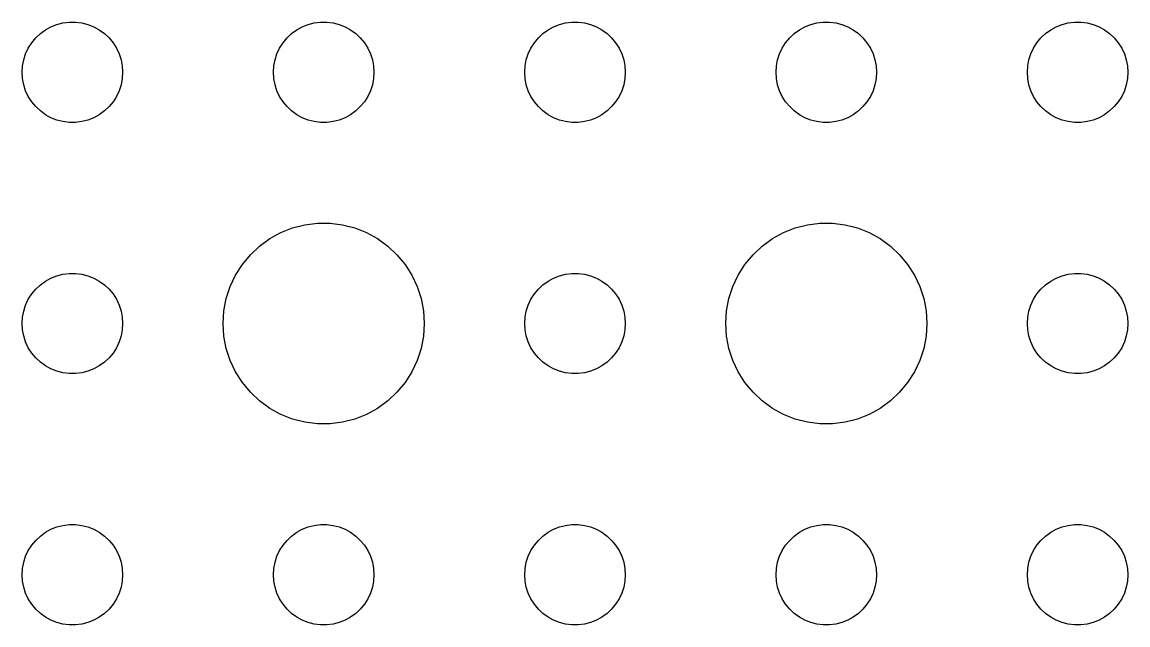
# Model space of a CAD drawing. Header units: metres. Extents: x -157 to 157, y -157 to 157.
# Drawn here: x 66 to 99, y 66 to 84 of the extents above; entities that cross this region are included whole.
import ezdxf

# ---------------------------------------------------------------- set-up
doc = ezdxf.new("R2010")
doc.units = ezdxf.units.M

msp = doc.modelspace()

# ---------------------------------------------------------------- linework, layer by layer
for p, q in [((66.6963, 83.7665), (66.8613, 83.8572)), ((66.8613, 83.8572), (67.0365, 83.9266)), ((67.0365, 83.9266), (67.2189, 83.9734)), ((67.2189, 83.9734), (67.4058, 83.997)), ((67.4058, 83.997), (67.5942, 83.997)), ((67.5942, 83.997), (67.7811, 83.9734)), ((67.7811, 83.9734), (67.9635, 83.9266)), ((67.9635, 83.9266), (68.1387, 83.8572)), ((68.1387, 83.8572), (68.3037, 83.7665)), ((74.1963, 83.7665), (74.3613, 83.8572)), ((74.3613, 83.8572), (74.5365, 83.9266)), ((74.5365, 83.9266), (74.7189, 83.9734)), ((74.7189, 83.9734), (74.9058, 83.997)), ((74.9058, 83.997), (75.0942, 83.997)), ((75.0942, 83.997), (75.2811, 83.9734)), ((75.2811, 83.9734), (75.4635, 83.9266)), ((75.4635, 83.9266), (75.6387, 83.8572)), ((75.6387, 83.8572), (75.8037, 83.7665)), ((81.6963, 83.7665), (81.8613, 83.8572)), ((81.8613, 83.8572), (82.0365, 83.9266)), ((82.0365, 83.9266), (82.2189, 83.9734)), ((82.2189, 83.9734), (82.4058, 83.997)), ((82.4058, 83.997), (82.5942, 83.997)), ((82.5942, 83.997), (82.7811, 83.9734)), ((82.7811, 83.9734), (82.9635, 83.9266)), ((82.9635, 83.9266), (83.1387, 83.8572)), ((83.1387, 83.8572), (83.3037, 83.7665)), ((89.1963, 83.7665), (89.3613, 83.8572)), ((89.3613, 83.8572), (89.5365, 83.9266)), ((89.5365, 83.9266), (89.7189, 83.9734)), ((89.7189, 83.9734), (89.9058, 83.997)), ((89.9058, 83.997), (90.0942, 83.997)), ((90.0942, 83.997), (90.2811, 83.9734)), ((90.2811, 83.9734), (90.4635, 83.9266)), ((90.4635, 83.9266), (90.6387, 83.8572)), ((90.6387, 83.8572), (90.8037, 83.7665)), ((96.6963, 83.7665), (96.8613, 83.8572)), ((96.8613, 83.8572), (97.0365, 83.9266)), ((97.0365, 83.9266), (97.2189, 83.9734)), ((97.2189, 83.9734), (97.4058, 83.997)), ((97.4058, 83.997), (97.5942, 83.997)), ((97.5942, 83.997), (97.7811, 83.9734)), ((97.7811, 83.9734), (97.9635, 83.9266)), ((97.9635, 83.9266), (98.1387, 83.8572)), ((98.1387, 83.8572), (98.3037, 83.7665)), ((66.2865, 83.3817), (66.4065, 83.5268)), ((66.4065, 83.5268), (66.5439, 83.6558)), ((66.5439, 83.6558), (66.6963, 83.7665)), ((68.3037, 83.7665), (68.4561, 83.6558)), ((68.4561, 83.6558), (68.5934, 83.5268)), ((68.5934, 83.5268), (68.7135, 83.3817)), ((73.7865, 83.3817), (73.9065, 83.5268)), ((73.9065, 83.5268), (74.0439, 83.6558)), ((74.0439, 83.6558), (74.1963, 83.7665)), ((75.8037, 83.7665), (75.9561, 83.6558)), ((75.9561, 83.6558), (76.0934, 83.5268)), ((76.0934, 83.5268), (76.2135, 83.3817)), ((81.2865, 83.3817), (81.4065, 83.5268)), ((81.4065, 83.5268), (81.5439, 83.6558)), ((81.5439, 83.6558), (81.6963, 83.7665)), ((83.3037, 83.7665), (83.4561, 83.6558)), ((83.4561, 83.6558), (83.5934, 83.5268)), ((83.5934, 83.5268), (83.7135, 83.3817)), ((88.7865, 83.3817), (88.9065, 83.5268)), ((88.9065, 83.5268), (89.0439, 83.6558)), ((89.0439, 83.6558), (89.1963, 83.7665)), ((90.8037, 83.7665), (90.9561, 83.6558)), ((90.9561, 83.6558), (91.0934, 83.5268)), ((91.0934, 83.5268), (91.2135, 83.3817)), ((96.2865, 83.3817), (96.4065, 83.5268)), ((96.4065, 83.5268), (96.5439, 83.6558)), ((96.5439, 83.6558), (96.6963, 83.7665)), ((98.3037, 83.7665), (98.4561, 83.6558)), ((98.4561, 83.6558), (98.5934, 83.5268)), ((98.5934, 83.5268), (98.7135, 83.3817)), ((66.1053, 83.0522), (66.1855, 83.2226)), ((66.1855, 83.2226), (66.2865, 83.3817)), ((68.7135, 83.3817), (68.8145, 83.2226)), ((68.8145, 83.2226), (68.8947, 83.0522)), ((73.6053, 83.0522), (73.6855, 83.2226)), ((73.6855, 83.2226), (73.7865, 83.3817)), ((76.2135, 83.3817), (76.3145, 83.2226)), ((76.3145, 83.2226), (76.3947, 83.0522)), ((81.1053, 83.0522), (81.1855, 83.2226)), ((81.1855, 83.2226), (81.2865, 83.3817)), ((83.7135, 83.3817), (83.8145, 83.2226)), ((83.8145, 83.2226), (83.8947, 83.0522)), ((88.6053, 83.0522), (88.6855, 83.2226)), ((88.6855, 83.2226), (88.7865, 83.3817)), ((91.2135, 83.3817), (91.3145, 83.2226)), ((91.3145, 83.2226), (91.3947, 83.0522)), ((96.1053, 83.0522), (96.1855, 83.2226)), ((96.1855, 83.2226), (96.2865, 83.3817)), ((98.7135, 83.3817), (98.8145, 83.2226)), ((98.8145, 83.2226), (98.8947, 83.0522)), ((66.0118, 82.688), (66.0471, 82.873)), ((66.0471, 82.873), (66.1053, 83.0522)), ((68.8947, 83.0522), (68.9529, 82.873)), ((68.9529, 82.873), (68.9882, 82.688)), ((73.5118, 82.688), (73.5471, 82.873)), ((73.5471, 82.873), (73.6053, 83.0522)), ((76.3947, 83.0522), (76.4529, 82.873)), ((76.4529, 82.873), (76.4882, 82.688)), ((81.0118, 82.688), (81.0471, 82.873)), ((81.0471, 82.873), (81.1053, 83.0522)), ((83.8947, 83.0522), (83.9529, 82.873)), ((83.9529, 82.873), (83.9882, 82.688)), ((88.5118, 82.688), (88.5471, 82.873)), ((88.5471, 82.873), (88.6053, 83.0522)), ((91.3947, 83.0522), (91.4529, 82.873)), ((91.4529, 82.873), (91.4882, 82.688)), ((96.0118, 82.688), (96.0471, 82.873)), ((96.0471, 82.873), (96.1053, 83.0522)), ((98.8947, 83.0522), (98.9529, 82.873)), ((98.9529, 82.873), (98.9882, 82.688)), ((66, 82.5), (66.0118, 82.688)), ((66.0118, 82.312), (66, 82.5)), ((68.9882, 82.688), (69, 82.5)), ((69, 82.5), (68.9882, 82.312)), ((73.5, 82.5), (73.5118, 82.688)), ((73.5118, 82.312), (73.5, 82.5)), ((76.4882, 82.688), (76.5, 82.5)), ((76.5, 82.5), (76.4882, 82.312)), ((81, 82.5), (81.0118, 82.688)), ((81.0118, 82.312), (81, 82.5)), ((83.9882, 82.688), (84, 82.5)), ((84, 82.5), (83.9882, 82.312)), ((88.5, 82.5), (88.5118, 82.688)), ((88.5118, 82.312), (88.5, 82.5)), ((91.4882, 82.688), (91.5, 82.5)), ((91.5, 82.5), (91.4882, 82.312)), ((96, 82.5), (96.0118, 82.688)), ((96.0118, 82.312), (96, 82.5)), ((98.9882, 82.688), (99, 82.5)), ((99, 82.5), (98.9882, 82.312)), ((66.0471, 82.127), (66.0118, 82.312)), ((68.9882, 82.312), (68.9529, 82.127)), ((73.5471, 82.127), (73.5118, 82.312)), ((76.4882, 82.312), (76.4529, 82.127)), ((81.0471, 82.127), (81.0118, 82.312)), ((83.9882, 82.312), (83.9529, 82.127)), ((88.5471, 82.127), (88.5118, 82.312)), ((91.4882, 82.312), (91.4529, 82.127)), ((96.0471, 82.127), (96.0118, 82.312)), ((98.9882, 82.312), (98.9529, 82.127)), ((66.1053, 81.9478), (66.0471, 82.127)), ((66.1855, 81.7774), (66.1053, 81.9478)), ((68.8947, 81.9478), (68.8145, 81.7774)), ((68.9529, 82.127), (68.8947, 81.9478)), ((73.6053, 81.9478), (73.5471, 82.127)), ((73.6855, 81.7774), (73.6053, 81.9478)), ((76.3947, 81.9478), (76.3145, 81.7774)), ((76.4529, 82.127), (76.3947, 81.9478)), ((81.1053, 81.9478), (81.0471, 82.127)), ((81.1855, 81.7774), (81.1053, 81.9478)), ((83.8947, 81.9478), (83.8145, 81.7774)), ((83.9529, 82.127), (83.8947, 81.9478)), ((88.6053, 81.9478), (88.5471, 82.127)), ((88.6855, 81.7774), (88.6053, 81.9478)), ((91.3947, 81.9478), (91.3145, 81.7774)), ((91.4529, 82.127), (91.3947, 81.9478)), ((96.1053, 81.9478), (96.0471, 82.127)), ((96.1855, 81.7774), (96.1053, 81.9478)), ((98.8947, 81.9478), (98.8145, 81.7774)), ((98.9529, 82.127), (98.8947, 81.9478)), ((66.2865, 81.6183), (66.1855, 81.7774)), ((66.4065, 81.4732), (66.2865, 81.6183)), ((68.7135, 81.6183), (68.5934, 81.4732)), ((68.8145, 81.7774), (68.7135, 81.6183)), ((73.7865, 81.6183), (73.6855, 81.7774)), ((73.9065, 81.4732), (73.7865, 81.6183)), ((76.2135, 81.6183), (76.0934, 81.4732)), ((76.3145, 81.7774), (76.2135, 81.6183)), ((81.2865, 81.6183), (81.1855, 81.7774)), ((81.4065, 81.4732), (81.2865, 81.6183)), ((83.7135, 81.6183), (83.5934, 81.4732)), ((83.8145, 81.7774), (83.7135, 81.6183)), ((88.7865, 81.6183), (88.6855, 81.7774)), ((88.9065, 81.4732), (88.7865, 81.6183)), ((91.2135, 81.6183), (91.0934, 81.4732)), ((91.3145, 81.7774), (91.2135, 81.6183)), ((96.2865, 81.6183), (96.1855, 81.7774)), ((96.4065, 81.4732), (96.2865, 81.6183)), ((98.7135, 81.6183), (98.5934, 81.4732)), ((98.8145, 81.7774), (98.7135, 81.6183)), ((66.5439, 81.3442), (66.4065, 81.4732)), ((66.6963, 81.2335), (66.5439, 81.3442)), ((66.8613, 81.1428), (66.6963, 81.2335)), ((68.3037, 81.2335), (68.1387, 81.1428)), ((68.4561, 81.3442), (68.3037, 81.2335)), ((68.5934, 81.4732), (68.4561, 81.3442)), ((74.0439, 81.3442), (73.9065, 81.4732)), ((74.1963, 81.2335), (74.0439, 81.3442)), ((74.3613, 81.1428), (74.1963, 81.2335)), ((75.8037, 81.2335), (75.6387, 81.1428)), ((75.9561, 81.3442), (75.8037, 81.2335)), ((76.0934, 81.4732), (75.9561, 81.3442)), ((81.5439, 81.3442), (81.4065, 81.4732)), ((81.6963, 81.2335), (81.5439, 81.3442)), ((81.8613, 81.1428), (81.6963, 81.2335)), ((83.3037, 81.2335), (83.1387, 81.1428)), ((83.4561, 81.3442), (83.3037, 81.2335)), ((83.5934, 81.4732), (83.4561, 81.3442)), ((89.0439, 81.3442), (88.9065, 81.4732)), ((89.1963, 81.2335), (89.0439, 81.3442)), ((89.3613, 81.1428), (89.1963, 81.2335)), ((90.8037, 81.2335), (90.6387, 81.1428)), ((90.9561, 81.3442), (90.8037, 81.2335)), ((91.0934, 81.4732), (90.9561, 81.3442)), ((96.5439, 81.3442), (96.4065, 81.4732)), ((96.6963, 81.2335), (96.5439, 81.3442)), ((96.8613, 81.1428), (96.6963, 81.2335)), ((98.3037, 81.2335), (98.1387, 81.1428)), ((98.4561, 81.3442), (98.3037, 81.2335)), ((98.5934, 81.4732), (98.4561, 81.3442)), ((67.0365, 81.0734), (66.8613, 81.1428)), ((67.2189, 81.0266), (67.0365, 81.0734)), ((67.4058, 81.003), (67.2189, 81.0266)), ((67.5942, 81.003), (67.4058, 81.003)), ((67.7811, 81.0266), (67.5942, 81.003)), ((67.9635, 81.0734), (67.7811, 81.0266)), ((68.1387, 81.1428), (67.9635, 81.0734)), ((74.5365, 81.0734), (74.3613, 81.1428)), ((74.7189, 81.0266), (74.5365, 81.0734)), ((74.9058, 81.003), (74.7189, 81.0266)), ((75.0942, 81.003), (74.9058, 81.003)), ((75.2811, 81.0266), (75.0942, 81.003)), ((75.4635, 81.0734), (75.2811, 81.0266)), ((75.6387, 81.1428), (75.4635, 81.0734)), ((82.0365, 81.0734), (81.8613, 81.1428)), ((82.2189, 81.0266), (82.0365, 81.0734)), ((82.4058, 81.003), (82.2189, 81.0266)), ((82.5942, 81.003), (82.4058, 81.003)), ((82.7811, 81.0266), (82.5942, 81.003)), ((82.9635, 81.0734), (82.7811, 81.0266)), ((83.1387, 81.1428), (82.9635, 81.0734)), ((89.5365, 81.0734), (89.3613, 81.1428)), ((89.7189, 81.0266), (89.5365, 81.0734)), ((89.9058, 81.003), (89.7189, 81.0266)), ((90.0942, 81.003), (89.9058, 81.003)), ((90.2811, 81.0266), (90.0942, 81.003)), ((90.4635, 81.0734), (90.2811, 81.0266)), ((90.6387, 81.1428), (90.4635, 81.0734)), ((97.0365, 81.0734), (96.8613, 81.1428)), ((97.2189, 81.0266), (97.0365, 81.0734)), ((97.4058, 81.003), (97.2189, 81.0266)), ((97.5942, 81.003), (97.4058, 81.003)), ((97.7811, 81.0266), (97.5942, 81.003)), ((97.9635, 81.0734), (97.7811, 81.0266)), ((98.1387, 81.1428), (97.9635, 81.0734)), ((74.073, 77.8532), (74.4379, 77.9469)), ((74.4379, 77.9469), (74.8116, 77.9941)), ((74.8116, 77.9941), (75.1884, 77.9941)), ((75.1884, 77.9941), (75.5621, 77.9469)), ((75.5621, 77.9469), (75.927, 77.8532)), ((89.073, 77.8532), (89.4379, 77.9469)), ((89.4379, 77.9469), (89.8116, 77.9941)), ((89.8116, 77.9941), (90.1884, 77.9941)), ((90.1884, 77.9941), (90.5621, 77.9469)), ((90.5621, 77.9469), (90.927, 77.8532)), ((73.3925, 77.533), (73.7227, 77.7145)), ((73.7227, 77.7145), (74.073, 77.8532)), ((75.927, 77.8532), (76.2773, 77.7145)), ((76.2773, 77.7145), (76.6075, 77.533)), ((88.3925, 77.533), (88.7227, 77.7145)), ((88.7227, 77.7145), (89.073, 77.8532)), ((90.927, 77.8532), (91.2773, 77.7145)), ((91.2773, 77.7145), (91.6075, 77.533)), ((72.8131, 77.0536), (73.0877, 77.3115)), ((73.0877, 77.3115), (73.3925, 77.533)), ((76.6075, 77.533), (76.9123, 77.3115)), ((76.9123, 77.3115), (77.1869, 77.0536)), ((87.8131, 77.0536), (88.0877, 77.3115)), ((88.0877, 77.3115), (88.3925, 77.533)), ((91.6075, 77.533), (91.9123, 77.3115)), ((91.9123, 77.3115), (92.1869, 77.0536)), ((72.573, 76.7634), (72.8131, 77.0536)), ((77.1869, 77.0536), (77.427, 76.7634)), ((87.573, 76.7634), (87.8131, 77.0536)), ((92.1869, 77.0536), (92.427, 76.7634)), ((72.3711, 76.4453), (72.573, 76.7634)), ((77.427, 76.7634), (77.6289, 76.4453)), ((87.3711, 76.4453), (87.573, 76.7634)), ((92.427, 76.7634), (92.6289, 76.4453)), ((66.5439, 76.1558), (66.6963, 76.2665)), ((66.6963, 76.2665), (66.8613, 76.3572)), ((66.8613, 76.3572), (67.0365, 76.4266)), ((67.0365, 76.4266), (67.2189, 76.4734)), ((67.2189, 76.4734), (67.4058, 76.497)), ((67.4058, 76.497), (67.5942, 76.497)), ((67.5942, 76.497), (67.7811, 76.4734)), ((67.7811, 76.4734), (67.9635, 76.4266)), ((67.9635, 76.4266), (68.1387, 76.3572)), ((68.1387, 76.3572), (68.3037, 76.2665)), ((68.3037, 76.2665), (68.4561, 76.1558)), ((72.2107, 76.1044), (72.3711, 76.4453)), ((77.6289, 76.4453), (77.7893, 76.1044)), ((81.5439, 76.1558), (81.6963, 76.2665)), ((81.6963, 76.2665), (81.8613, 76.3572)), ((81.8613, 76.3572), (82.0365, 76.4266)), ((82.0365, 76.4266), (82.2189, 76.4734)), ((82.2189, 76.4734), (82.4058, 76.497)), ((82.4058, 76.497), (82.5942, 76.497)), ((82.5942, 76.497), (82.7811, 76.4734)), ((82.7811, 76.4734), (82.9635, 76.4266)), ((82.9635, 76.4266), (83.1387, 76.3572)), ((83.1387, 76.3572), (83.3037, 76.2665)), ((83.3037, 76.2665), (83.4561, 76.1558)), ((87.2107, 76.1044), (87.3711, 76.4453)), ((92.6289, 76.4453), (92.7893, 76.1044)), ((96.5439, 76.1558), (96.6963, 76.2665)), ((96.6963, 76.2665), (96.8613, 76.3572)), ((96.8613, 76.3572), (97.0365, 76.4266)), ((97.0365, 76.4266), (97.2189, 76.4734)), ((97.2189, 76.4734), (97.4058, 76.497)), ((97.4058, 76.497), (97.5942, 76.497)), ((97.5942, 76.497), (97.7811, 76.4734)), ((97.7811, 76.4734), (97.9635, 76.4266)), ((97.9635, 76.4266), (98.1387, 76.3572)), ((98.1387, 76.3572), (98.3037, 76.2665)), ((98.3037, 76.2665), (98.4561, 76.1558)), ((66.2865, 75.8817), (66.4065, 76.0268)), ((66.4065, 76.0268), (66.5439, 76.1558)), ((68.4561, 76.1558), (68.5934, 76.0268)), ((68.5934, 76.0268), (68.7135, 75.8817)), ((72.0943, 75.7461), (72.2107, 76.1044)), ((77.7893, 76.1044), (77.9057, 75.7461)), ((81.2865, 75.8817), (81.4065, 76.0268)), ((81.4065, 76.0268), (81.5439, 76.1558)), ((83.4561, 76.1558), (83.5934, 76.0268)), ((83.5934, 76.0268), (83.7135, 75.8817)), ((87.0943, 75.7461), (87.2107, 76.1044)), ((92.7893, 76.1044), (92.9057, 75.7461)), ((96.2865, 75.8817), (96.4065, 76.0268)), ((96.4065, 76.0268), (96.5439, 76.1558)), ((98.4561, 76.1558), (98.5934, 76.0268)), ((98.5934, 76.0268), (98.7135, 75.8817)), ((66.1053, 75.5522), (66.1855, 75.7226)), ((66.1855, 75.7226), (66.2865, 75.8817)), ((68.7135, 75.8817), (68.8145, 75.7226)), ((68.8145, 75.7226), (68.8947, 75.5522)), ((72.0237, 75.376), (72.0943, 75.7461)), ((77.9057, 75.7461), (77.9763, 75.376)), ((81.1053, 75.5522), (81.1855, 75.7226)), ((81.1855, 75.7226), (81.2865, 75.8817)), ((83.7135, 75.8817), (83.8145, 75.7226)), ((83.8145, 75.7226), (83.8947, 75.5522)), ((87.0237, 75.376), (87.0943, 75.7461)), ((92.9057, 75.7461), (92.9763, 75.376)), ((96.1053, 75.5522), (96.1855, 75.7226)), ((96.1855, 75.7226), (96.2865, 75.8817)), ((98.7135, 75.8817), (98.8145, 75.7226)), ((98.8145, 75.7226), (98.8947, 75.5522)), ((66.0118, 75.188), (66.0471, 75.373)), ((66.0471, 75.373), (66.1053, 75.5522)), ((68.8947, 75.5522), (68.9529, 75.373)), ((68.9529, 75.373), (68.9882, 75.188)), ((72, 75), (72.0237, 75.376)), ((77.9763, 75.376), (78, 75)), ((81.0118, 75.188), (81.0471, 75.373)), ((81.0471, 75.373), (81.1053, 75.5522)), ((83.8947, 75.5522), (83.9529, 75.373)), ((83.9529, 75.373), (83.9882, 75.188)), ((87, 75), (87.0237, 75.376)), ((92.9763, 75.376), (93, 75)), ((96.0118, 75.188), (96.0471, 75.373)), ((96.0471, 75.373), (96.1053, 75.5522)), ((98.8947, 75.5522), (98.9529, 75.373)), ((98.9529, 75.373), (98.9882, 75.188)), ((66, 75), (66.0118, 75.188)), ((66.0118, 74.812), (66, 75)), ((68.9882, 75.188), (69, 75)), ((69, 75), (68.9882, 74.812)), ((72.0237, 74.624), (72, 75)), ((78, 75), (77.9763, 74.624)), ((81, 75), (81.0118, 75.188)), ((81.0118, 74.812), (81, 75)), ((83.9882, 75.188), (84, 75)), ((84, 75), (83.9882, 74.812)), ((87.0237, 74.624), (87, 75)), ((93, 75), (92.9763, 74.624)), ((96, 75), (96.0118, 75.188)), ((96.0118, 74.812), (96, 75)), ((98.9882, 75.188), (99, 75)), ((99, 75), (98.9882, 74.812)), ((66.0471, 74.627), (66.0118, 74.812)), ((66.1053, 74.4478), (66.0471, 74.627)), ((68.9529, 74.627), (68.8947, 74.4478)), ((68.9882, 74.812), (68.9529, 74.627)), ((72.0943, 74.2539), (72.0237, 74.624)), ((77.9763, 74.624), (77.9057, 74.2539)), ((81.0471, 74.627), (81.0118, 74.812)), ((81.1053, 74.4478), (81.0471, 74.627)), ((83.9529, 74.627), (83.8947, 74.4478)), ((83.9882, 74.812), (83.9529, 74.627)), ((87.0943, 74.2539), (87.0237, 74.624)), ((92.9763, 74.624), (92.9057, 74.2539)), ((96.0471, 74.627), (96.0118, 74.812)), ((96.1053, 74.4478), (96.0471, 74.627)), ((98.9529, 74.627), (98.8947, 74.4478)), ((98.9882, 74.812), (98.9529, 74.627)), ((66.1855, 74.2774), (66.1053, 74.4478)), ((66.2865, 74.1183), (66.1855, 74.2774)), ((68.8145, 74.2774), (68.7135, 74.1183)), ((68.8947, 74.4478), (68.8145, 74.2774)), ((72.2107, 73.8956), (72.0943, 74.2539)), ((77.9057, 74.2539), (77.7893, 73.8956)), ((81.1855, 74.2774), (81.1053, 74.4478)), ((81.2865, 74.1183), (81.1855, 74.2774)), ((83.8145, 74.2774), (83.7135, 74.1183)), ((83.8947, 74.4478), (83.8145, 74.2774)), ((87.2107, 73.8956), (87.0943, 74.2539)), ((92.9057, 74.2539), (92.7893, 73.8956)), ((96.1855, 74.2774), (96.1053, 74.4478)), ((96.2865, 74.1183), (96.1855, 74.2774)), ((98.8145, 74.2774), (98.7135, 74.1183)), ((98.8947, 74.4478), (98.8145, 74.2774)), ((66.4065, 73.9732), (66.2865, 74.1183)), ((66.5439, 73.8442), (66.4065, 73.9732)), ((68.5934, 73.9732), (68.4561, 73.8442)), ((68.7135, 74.1183), (68.5934, 73.9732)), ((81.4065, 73.9732), (81.2865, 74.1183)), ((81.5439, 73.8442), (81.4065, 73.9732)), ((83.5934, 73.9732), (83.4561, 73.8442)), ((83.7135, 74.1183), (83.5934, 73.9732)), ((96.4065, 73.9732), (96.2865, 74.1183)), ((96.5439, 73.8442), (96.4065, 73.9732)), ((98.5934, 73.9732), (98.4561, 73.8442)), ((98.7135, 74.1183), (98.5934, 73.9732)), ((66.6963, 73.7335), (66.5439, 73.8442)), ((66.8613, 73.6428), (66.6963, 73.7335)), ((67.0365, 73.5734), (66.8613, 73.6428)), ((68.1387, 73.6428), (67.9635, 73.5734)), ((68.3037, 73.7335), (68.1387, 73.6428)), ((68.4561, 73.8442), (68.3037, 73.7335)), ((72.3711, 73.5547), (72.2107, 73.8956)), ((77.7893, 73.8956), (77.6289, 73.5547)), ((81.6963, 73.7335), (81.5439, 73.8442)), ((81.8613, 73.6428), (81.6963, 73.7335)), ((82.0365, 73.5734), (81.8613, 73.6428)), ((83.1387, 73.6428), (82.9635, 73.5734)), ((83.3037, 73.7335), (83.1387, 73.6428)), ((83.4561, 73.8442), (83.3037, 73.7335)), ((87.3711, 73.5547), (87.2107, 73.8956)), ((92.7893, 73.8956), (92.6289, 73.5547)), ((96.6963, 73.7335), (96.5439, 73.8442)), ((96.8613, 73.6428), (96.6963, 73.7335)), ((97.0365, 73.5734), (96.8613, 73.6428)), ((98.1387, 73.6428), (97.9635, 73.5734)), ((98.3037, 73.7335), (98.1387, 73.6428)), ((98.4561, 73.8442), (98.3037, 73.7335)), ((67.2189, 73.5266), (67.0365, 73.5734)), ((67.4058, 73.503), (67.2189, 73.5266)), ((67.5942, 73.503), (67.4058, 73.503)), ((67.7811, 73.5266), (67.5942, 73.503)), ((67.9635, 73.5734), (67.7811, 73.5266)), ((72.573, 73.2366), (72.3711, 73.5547)), ((77.6289, 73.5547), (77.427, 73.2366)), ((82.2189, 73.5266), (82.0365, 73.5734)), ((82.4058, 73.503), (82.2189, 73.5266)), ((82.5942, 73.503), (82.4058, 73.503)), ((82.7811, 73.5266), (82.5942, 73.503)), ((82.9635, 73.5734), (82.7811, 73.5266)), ((87.573, 73.2366), (87.3711, 73.5547)), ((92.6289, 73.5547), (92.427, 73.2366)), ((97.2189, 73.5266), (97.0365, 73.5734)), ((97.4058, 73.503), (97.2189, 73.5266)), ((97.5942, 73.503), (97.4058, 73.503)), ((97.7811, 73.5266), (97.5942, 73.503)), ((97.9635, 73.5734), (97.7811, 73.5266)), ((72.8131, 72.9464), (72.573, 73.2366)), ((73.0877, 72.6885), (72.8131, 72.9464)), ((77.1869, 72.9464), (76.9123, 72.6885)), ((77.427, 73.2366), (77.1869, 72.9464)), ((87.8131, 72.9464), (87.573, 73.2366)), ((88.0877, 72.6885), (87.8131, 72.9464)), ((92.1869, 72.9464), (91.9123, 72.6885)), ((92.427, 73.2366), (92.1869, 72.9464)), ((73.3925, 72.467), (73.0877, 72.6885)), ((76.9123, 72.6885), (76.6075, 72.467)), ((88.3925, 72.467), (88.0877, 72.6885)), ((91.9123, 72.6885), (91.6075, 72.467)), ((73.7227, 72.2855), (73.3925, 72.467)), ((74.073, 72.1468), (73.7227, 72.2855)), ((76.2773, 72.2855), (75.927, 72.1468)), ((76.6075, 72.467), (76.2773, 72.2855)), ((88.7227, 72.2855), (88.3925, 72.467)), ((89.073, 72.1468), (88.7227, 72.2855)), ((91.2773, 72.2855), (90.927, 72.1468)), ((91.6075, 72.467), (91.2773, 72.2855)), ((74.4379, 72.0531), (74.073, 72.1468)), ((74.8116, 72.0059), (74.4379, 72.0531)), ((75.1884, 72.0059), (74.8116, 72.0059)), ((75.5621, 72.0531), (75.1884, 72.0059)), ((75.927, 72.1468), (75.5621, 72.0531)), ((89.4379, 72.0531), (89.073, 72.1468)), ((89.8116, 72.0059), (89.4379, 72.0531)), ((90.1884, 72.0059), (89.8116, 72.0059)), ((90.5621, 72.0531), (90.1884, 72.0059)), ((90.927, 72.1468), (90.5621, 72.0531)), ((67.0365, 68.9266), (67.2189, 68.9734)), ((67.2189, 68.9734), (67.4058, 68.997)), ((67.4058, 68.997), (67.5942, 68.997)), ((67.5942, 68.997), (67.7811, 68.9734)), ((67.7811, 68.9734), (67.9635, 68.9266)), ((74.5365, 68.9266), (74.7189, 68.9734)), ((74.7189, 68.9734), (74.9058, 68.997)), ((74.9058, 68.997), (75.0942, 68.997)), ((75.0942, 68.997), (75.2811, 68.9734)), ((75.2811, 68.9734), (75.4635, 68.9266)), ((82.0365, 68.9266), (82.2189, 68.9734)), ((82.2189, 68.9734), (82.4058, 68.997)), ((82.4058, 68.997), (82.5942, 68.997)), ((82.5942, 68.997), (82.7811, 68.9734)), ((82.7811, 68.9734), (82.9635, 68.9266)), ((89.5365, 68.9266), (89.7189, 68.9734)), ((89.7189, 68.9734), (89.9058, 68.997)), ((89.9058, 68.997), (90.0942, 68.997)), ((90.0942, 68.997), (90.2811, 68.9734)), ((90.2811, 68.9734), (90.4635, 68.9266)), ((97.0365, 68.9266), (97.2189, 68.9734)), ((97.2189, 68.9734), (97.4058, 68.997)), ((97.4058, 68.997), (97.5942, 68.997)), ((97.5942, 68.997), (97.7811, 68.9734)), ((97.7811, 68.9734), (97.9635, 68.9266)), ((66.4065, 68.5268), (66.5439, 68.6558)), ((66.5439, 68.6558), (66.6963, 68.7665)), ((66.6963, 68.7665), (66.8613, 68.8572)), ((66.8613, 68.8572), (67.0365, 68.9266)), ((67.9635, 68.9266), (68.1387, 68.8572)), ((68.1387, 68.8572), (68.3037, 68.7665)), ((68.3037, 68.7665), (68.4561, 68.6558)), ((68.4561, 68.6558), (68.5934, 68.5268)), ((73.9065, 68.5268), (74.0439, 68.6558)), ((74.0439, 68.6558), (74.1963, 68.7665)), ((74.1963, 68.7665), (74.3613, 68.8572)), ((74.3613, 68.8572), (74.5365, 68.9266)), ((75.4635, 68.9266), (75.6387, 68.8572)), ((75.6387, 68.8572), (75.8037, 68.7665)), ((75.8037, 68.7665), (75.9561, 68.6558)), ((75.9561, 68.6558), (76.0934, 68.5268)), ((81.4065, 68.5268), (81.5439, 68.6558)), ((81.5439, 68.6558), (81.6963, 68.7665)), ((81.6963, 68.7665), (81.8613, 68.8572)), ((81.8613, 68.8572), (82.0365, 68.9266)), ((82.9635, 68.9266), (83.1387, 68.8572)), ((83.1387, 68.8572), (83.3037, 68.7665)), ((83.3037, 68.7665), (83.4561, 68.6558)), ((83.4561, 68.6558), (83.5934, 68.5268)), ((88.9065, 68.5268), (89.0439, 68.6558)), ((89.0439, 68.6558), (89.1963, 68.7665)), ((89.1963, 68.7665), (89.3613, 68.8572)), ((89.3613, 68.8572), (89.5365, 68.9266)), ((90.4635, 68.9266), (90.6387, 68.8572)), ((90.6387, 68.8572), (90.8037, 68.7665)), ((90.8037, 68.7665), (90.9561, 68.6558)), ((90.9561, 68.6558), (91.0934, 68.5268)), ((96.4065, 68.5268), (96.5439, 68.6558)), ((96.5439, 68.6558), (96.6963, 68.7665)), ((96.6963, 68.7665), (96.8613, 68.8572)), ((96.8613, 68.8572), (97.0365, 68.9266)), ((97.9635, 68.9266), (98.1387, 68.8572)), ((98.1387, 68.8572), (98.3037, 68.7665)), ((98.3037, 68.7665), (98.4561, 68.6558)), ((98.4561, 68.6558), (98.5934, 68.5268)), ((66.1855, 68.2226), (66.2865, 68.3817)), ((66.2865, 68.3817), (66.4065, 68.5268)), ((68.5934, 68.5268), (68.7135, 68.3817)), ((68.7135, 68.3817), (68.8145, 68.2226)), ((73.6855, 68.2226), (73.7865, 68.3817)), ((73.7865, 68.3817), (73.9065, 68.5268)), ((76.0934, 68.5268), (76.2135, 68.3817)), ((76.2135, 68.3817), (76.3145, 68.2226)), ((81.1855, 68.2226), (81.2865, 68.3817)), ((81.2865, 68.3817), (81.4065, 68.5268)), ((83.5934, 68.5268), (83.7135, 68.3817)), ((83.7135, 68.3817), (83.8145, 68.2226)), ((88.6855, 68.2226), (88.7865, 68.3817)), ((88.7865, 68.3817), (88.9065, 68.5268)), ((91.0934, 68.5268), (91.2135, 68.3817)), ((91.2135, 68.3817), (91.3145, 68.2226)), ((96.1855, 68.2226), (96.2865, 68.3817)), ((96.2865, 68.3817), (96.4065, 68.5268)), ((98.5934, 68.5268), (98.7135, 68.3817)), ((98.7135, 68.3817), (98.8145, 68.2226)), ((66.0471, 67.873), (66.1053, 68.0522)), ((66.1053, 68.0522), (66.1855, 68.2226)), ((68.8145, 68.2226), (68.8947, 68.0522)), ((68.8947, 68.0522), (68.9529, 67.873)), ((73.5471, 67.873), (73.6053, 68.0522)), ((73.6053, 68.0522), (73.6855, 68.2226)), ((76.3145, 68.2226), (76.3947, 68.0522)), ((76.3947, 68.0522), (76.4529, 67.873)), ((81.0471, 67.873), (81.1053, 68.0522)), ((81.1053, 68.0522), (81.1855, 68.2226)), ((83.8145, 68.2226), (83.8947, 68.0522)), ((83.8947, 68.0522), (83.9529, 67.873)), ((88.5471, 67.873), (88.6053, 68.0522)), ((88.6053, 68.0522), (88.6855, 68.2226)), ((91.3145, 68.2226), (91.3947, 68.0522)), ((91.3947, 68.0522), (91.4529, 67.873)), ((96.0471, 67.873), (96.1053, 68.0522)), ((96.1053, 68.0522), (96.1855, 68.2226)), ((98.8145, 68.2226), (98.8947, 68.0522)), ((98.8947, 68.0522), (98.9529, 67.873)), ((66, 67.5), (66.0118, 67.688)), ((66.0118, 67.688), (66.0471, 67.873)), ((68.9529, 67.873), (68.9882, 67.688)), ((68.9882, 67.688), (69, 67.5)), ((73.5, 67.5), (73.5118, 67.688)), ((73.5118, 67.688), (73.5471, 67.873)), ((76.4529, 67.873), (76.4882, 67.688)), ((76.4882, 67.688), (76.5, 67.5)), ((81, 67.5), (81.0118, 67.688)), ((81.0118, 67.688), (81.0471, 67.873)), ((83.9529, 67.873), (83.9882, 67.688)), ((83.9882, 67.688), (84, 67.5)), ((88.5, 67.5), (88.5118, 67.688)), ((88.5118, 67.688), (88.5471, 67.873)), ((91.4529, 67.873), (91.4882, 67.688)), ((91.4882, 67.688), (91.5, 67.5)), ((96, 67.5), (96.0118, 67.688)), ((96.0118, 67.688), (96.0471, 67.873)), ((98.9529, 67.873), (98.9882, 67.688)), ((98.9882, 67.688), (99, 67.5)), ((66.0118, 67.312), (66, 67.5)), ((69, 67.5), (68.9882, 67.312)), ((73.5118, 67.312), (73.5, 67.5)), ((76.5, 67.5), (76.4882, 67.312)), ((81.0118, 67.312), (81, 67.5)), ((84, 67.5), (83.9882, 67.312)), ((88.5118, 67.312), (88.5, 67.5)), ((91.5, 67.5), (91.4882, 67.312)), ((96.0118, 67.312), (96, 67.5)), ((99, 67.5), (98.9882, 67.312)), ((66.0471, 67.127), (66.0118, 67.312)), ((66.1053, 66.9478), (66.0471, 67.127)), ((68.9529, 67.127), (68.8947, 66.9478)), ((68.9882, 67.312), (68.9529, 67.127)), ((73.5471, 67.127), (73.5118, 67.312)), ((73.6053, 66.9478), (73.5471, 67.127)), ((76.4529, 67.127), (76.3947, 66.9478)), ((76.4882, 67.312), (76.4529, 67.127)), ((81.0471, 67.127), (81.0118, 67.312)), ((81.1053, 66.9478), (81.0471, 67.127)), ((83.9529, 67.127), (83.8947, 66.9478)), ((83.9882, 67.312), (83.9529, 67.127)), ((88.5471, 67.127), (88.5118, 67.312)), ((88.6053, 66.9478), (88.5471, 67.127)), ((91.4529, 67.127), (91.3947, 66.9478)), ((91.4882, 67.312), (91.4529, 67.127)), ((96.0471, 67.127), (96.0118, 67.312)), ((96.1053, 66.9478), (96.0471, 67.127)), ((98.9529, 67.127), (98.8947, 66.9478)), ((98.9882, 67.312), (98.9529, 67.127)), ((66.1855, 66.7774), (66.1053, 66.9478)), ((66.2865, 66.6183), (66.1855, 66.7774)), ((68.8145, 66.7774), (68.7135, 66.6183)), ((68.8947, 66.9478), (68.8145, 66.7774)), ((73.6855, 66.7774), (73.6053, 66.9478)), ((73.7865, 66.6183), (73.6855, 66.7774)), ((76.3145, 66.7774), (76.2135, 66.6183)), ((76.3947, 66.9478), (76.3145, 66.7774)), ((81.1855, 66.7774), (81.1053, 66.9478)), ((81.2865, 66.6183), (81.1855, 66.7774)), ((83.8145, 66.7774), (83.7135, 66.6183)), ((83.8947, 66.9478), (83.8145, 66.7774)), ((88.6855, 66.7774), (88.6053, 66.9478)), ((88.7865, 66.6183), (88.6855, 66.7774)), ((91.3145, 66.7774), (91.2135, 66.6183)), ((91.3947, 66.9478), (91.3145, 66.7774)), ((96.1855, 66.7774), (96.1053, 66.9478)), ((96.2865, 66.6183), (96.1855, 66.7774)), ((98.8145, 66.7774), (98.7135, 66.6183)), ((98.8947, 66.9478), (98.8145, 66.7774)), ((66.4065, 66.4732), (66.2865, 66.6183)), ((66.5439, 66.3442), (66.4065, 66.4732)), ((66.6963, 66.2335), (66.5439, 66.3442)), ((68.4561, 66.3442), (68.3037, 66.2335)), ((68.5934, 66.4732), (68.4561, 66.3442)), ((68.7135, 66.6183), (68.5934, 66.4732)), ((73.9065, 66.4732), (73.7865, 66.6183)), ((74.0439, 66.3442), (73.9065, 66.4732)), ((74.1963, 66.2335), (74.0439, 66.3442)), ((75.9561, 66.3442), (75.8037, 66.2335)), ((76.0934, 66.4732), (75.9561, 66.3442)), ((76.2135, 66.6183), (76.0934, 66.4732)), ((81.4065, 66.4732), (81.2865, 66.6183)), ((81.5439, 66.3442), (81.4065, 66.4732)), ((81.6963, 66.2335), (81.5439, 66.3442)), ((83.4561, 66.3442), (83.3037, 66.2335)), ((83.5934, 66.4732), (83.4561, 66.3442)), ((83.7135, 66.6183), (83.5934, 66.4732)), ((88.9065, 66.4732), (88.7865, 66.6183)), ((89.0439, 66.3442), (88.9065, 66.4732)), ((89.1963, 66.2335), (89.0439, 66.3442)), ((90.9561, 66.3442), (90.8037, 66.2335)), ((91.0934, 66.4732), (90.9561, 66.3442)), ((91.2135, 66.6183), (91.0934, 66.4732)), ((96.4065, 66.4732), (96.2865, 66.6183)), ((96.5439, 66.3442), (96.4065, 66.4732)), ((96.6963, 66.2335), (96.5439, 66.3442)), ((98.4561, 66.3442), (98.3037, 66.2335)), ((98.5934, 66.4732), (98.4561, 66.3442)), ((98.7135, 66.6183), (98.5934, 66.4732)), ((66.8613, 66.1428), (66.6963, 66.2335)), ((67.0365, 66.0734), (66.8613, 66.1428)), ((67.2189, 66.0266), (67.0365, 66.0734)), ((67.4058, 66.003), (67.2189, 66.0266)), ((67.5942, 66.003), (67.4058, 66.003)), ((67.7811, 66.0266), (67.5942, 66.003)), ((67.9635, 66.0734), (67.7811, 66.0266)), ((68.1387, 66.1428), (67.9635, 66.0734)), ((68.3037, 66.2335), (68.1387, 66.1428)), ((74.3613, 66.1428), (74.1963, 66.2335)), ((74.5365, 66.0734), (74.3613, 66.1428)), ((74.7189, 66.0266), (74.5365, 66.0734)), ((74.9058, 66.003), (74.7189, 66.0266)), ((75.0942, 66.003), (74.9058, 66.003)), ((75.2811, 66.0266), (75.0942, 66.003)), ((75.4635, 66.0734), (75.2811, 66.0266)), ((75.6387, 66.1428), (75.4635, 66.0734)), ((75.8037, 66.2335), (75.6387, 66.1428)), ((81.8613, 66.1428), (81.6963, 66.2335)), ((82.0365, 66.0734), (81.8613, 66.1428)), ((82.2189, 66.0266), (82.0365, 66.0734)), ((82.4058, 66.003), (82.2189, 66.0266)), ((82.5942, 66.003), (82.4058, 66.003)), ((82.7811, 66.0266), (82.5942, 66.003)), ((82.9635, 66.0734), (82.7811, 66.0266)), ((83.1387, 66.1428), (82.9635, 66.0734)), ((83.3037, 66.2335), (83.1387, 66.1428)), ((89.3613, 66.1428), (89.1963, 66.2335)), ((89.5365, 66.0734), (89.3613, 66.1428)), ((89.7189, 66.0266), (89.5365, 66.0734)), ((89.9058, 66.003), (89.7189, 66.0266)), ((90.0942, 66.003), (89.9058, 66.003)), ((90.2811, 66.0266), (90.0942, 66.003)), ((90.4635, 66.0734), (90.2811, 66.0266)), ((90.6387, 66.1428), (90.4635, 66.0734)), ((90.8037, 66.2335), (90.6387, 66.1428)), ((96.8613, 66.1428), (96.6963, 66.2335)), ((97.0365, 66.0734), (96.8613, 66.1428)), ((97.2189, 66.0266), (97.0365, 66.0734)), ((97.4058, 66.003), (97.2189, 66.0266)), ((97.5942, 66.003), (97.4058, 66.003)), ((97.7811, 66.0266), (97.5942, 66.003)), ((97.9635, 66.0734), (97.7811, 66.0266)), ((98.1387, 66.1428), (97.9635, 66.0734)), ((98.3037, 66.2335), (98.1387, 66.1428))]:
    msp.add_line(p, q)

doc.saveas('drawing.dxf')
